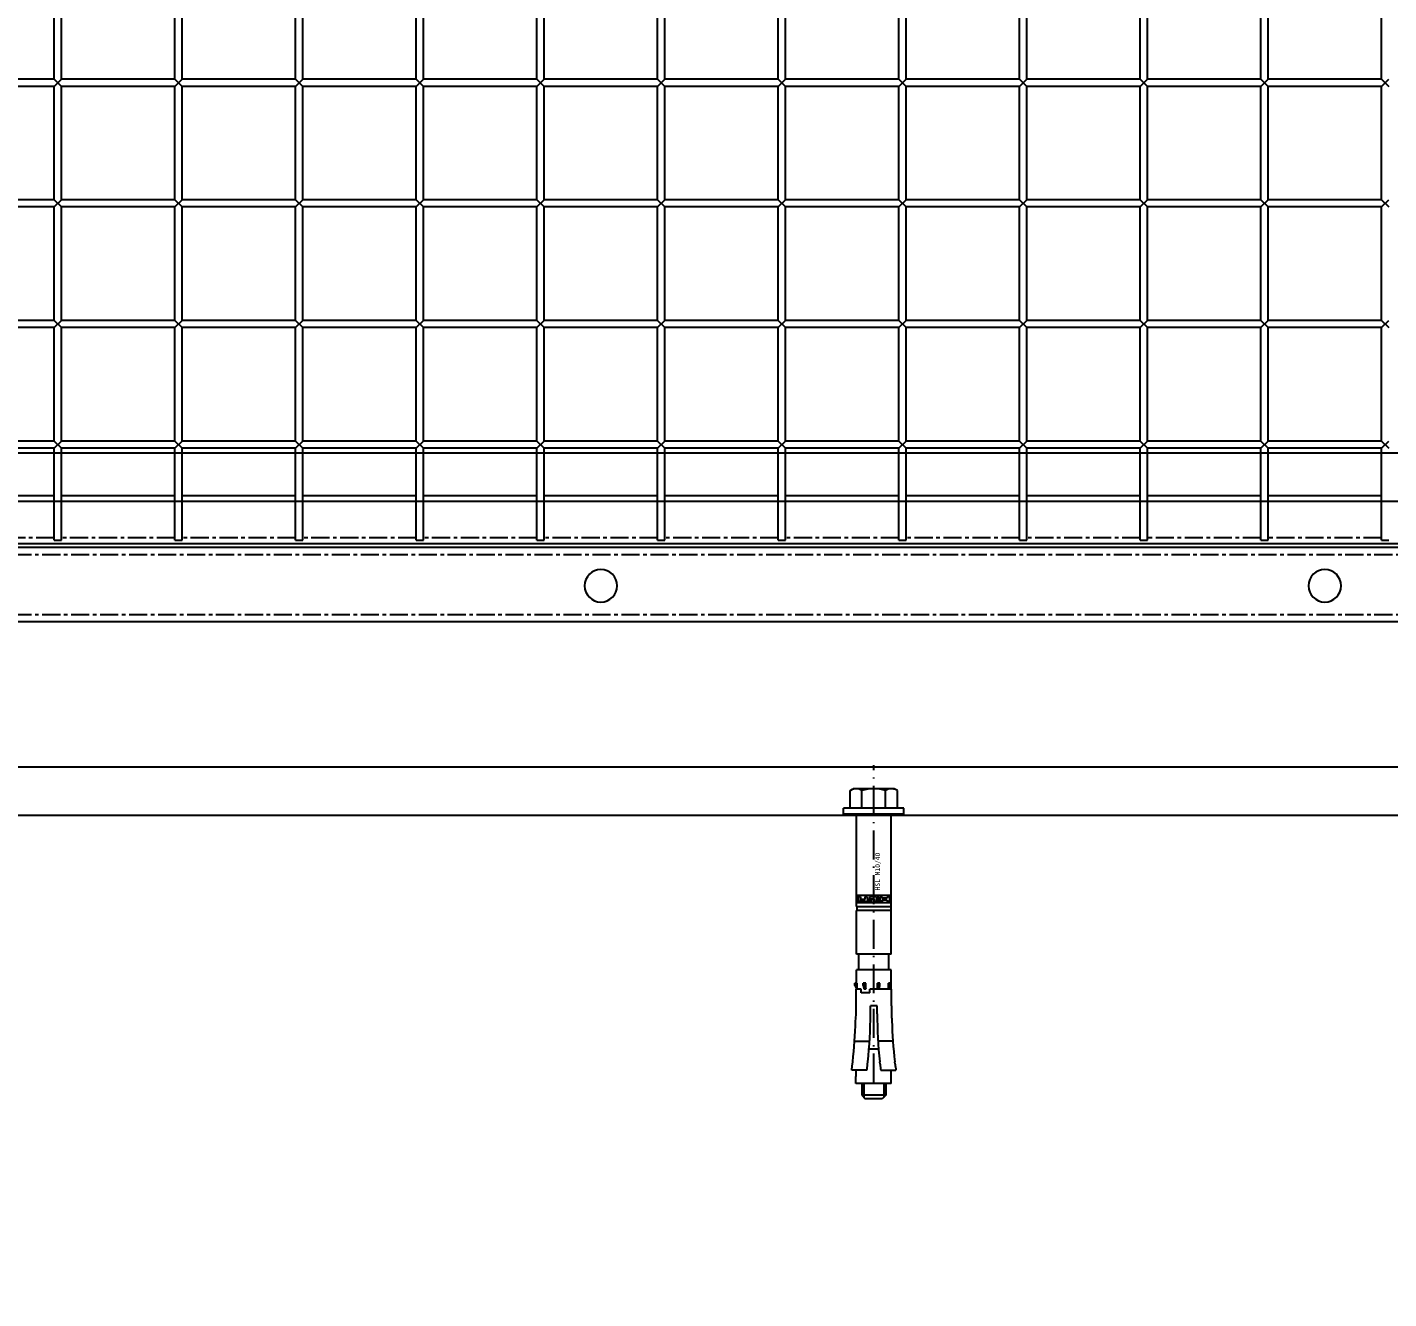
# Model space of a CAD drawing. Header units: millimetres. Extents: x -198529 to 244266, y -64 to 158464.
# Drawn here: x -172596 to -172032, y 94253 to 94780 of the extents above; entities that cross this region are included whole.
import ezdxf

# ---------------------------------------------------------------- set-up
doc = ezdxf.new("R2010")
doc.units = ezdxf.units.MM
doc.linetypes.add('ACAD_ISO10W100', pattern=[18.5, 12, -3, 0.5, -3])
doc.linetypes.add('CENTER', pattern=[12, 7.5, -1.5, 1.5, -1.5])
for name, color, linetype in [('0-DCC', 30, 'Continuous'), ('0-DCC-STRUC', 180, 'Continuous'), ('0-DCC-STRUC-T', 4, 'Continuous'), ('ANCHOR BOLTS', 4, 'Continuous'), ('COIL-BANK', 8, 'Continuous'), ('MITTELLINIEN', 3, 'ACAD_ISO10W100')]:
    doc.layers.add(name, color=color, linetype=linetype)
doc.styles.add('DIM_FONT', font='SIMPLEX', dxfattribs={"width": 0.7, "bigfont": 'GBCBIG'})
doc.dimstyles.new('DIM-1', dxfattribs={"dimtxt": 150, "dimasz": 100, "dimexe": 100, "dimexo": 100, "dimgap": 100, "dimtad": 1, "dimdec": 0, "dimzin": 12, "dimdsep": 46, "dimtxsty": 'DIM_FONT', "dimblk": 'ARCHTICK', "dimcen": 2.5, "dimclrd": 256, "dimclre": 256, "dimclrt": 256, "dimadec": 0, "dimazin": 3, "dimtfac": 1, "dimtdec": 0, "dimtix": 1, "dimtmove": 2, "dimatfit": 3, "dimfxl": 1, "dimlwd": -1, "dimlwe": -1, "dimarcsym": 0})

# ---------------------------------------------------------------- blocks, each defined once
blk = doc.blocks.new('_ArchTick')
at = {"color": 0, "linetype": 'ByBlock', "const_width": 0.4}
blk.add_lwpolyline([(-0.5, -0.5), (0.5, 0.5)], dxfattribs=at)
blk = doc.blocks.new('*D71')
at = {"layer": '0-DCC-STRUC-T', "transparency": 16777216}
for p, q in [((-173645.77, 94353.01), (-173645.77, 92462)), ((-166445.77, 94353.01), (-166445.77, 92462)), ((-173645.77, 92562), (-166445.77, 92562))]:
    blk.add_line(p, q, dxfattribs=at)
at = {"layer": 'Defpoints', "color": 0, "transparency": 16777216}
for p in [(-173645.77, 94453.01), (-166445.77, 94453.01), (-166445.77, 92562)]:
    blk.add_point(p, dxfattribs=at)
at = {"layer": '0-DCC-STRUC-T', "transparency": 16777216, "xscale": 100, "yscale": 100, "zscale": 100, "rotation": 180}
blk.add_blockref('_ArchTick', (-173645.77, 92562), dxfattribs=at)
at = {"layer": '0-DCC-STRUC-T', "transparency": 16777216, "xscale": 100, "yscale": 100, "zscale": 100}
blk.add_blockref('_ArchTick', (-166445.77, 92562), dxfattribs=at)
at = {"layer": '0-DCC-STRUC-T', "transparency": 16777216, "insert": (-170045.77, 92737), "char_height": 150, "attachment_point": 5, "style": 'DIM_FONT'}
blk.add_mtext('7200', dxfattribs=at)
blk = doc.blocks.new('*D74')
at = {"layer": '0-DCC-STRUC-T', "transparency": 16777216}
for p, q in [((-173645.77, 94353.01), (-173645.77, 93022)), ((-170045.54, 94353.01), (-170045.54, 93022)), ((-170045.54, 93122), (-173645.77, 93122))]:
    blk.add_line(p, q, dxfattribs=at)
at = {"layer": 'Defpoints', "color": 0, "transparency": 16777216}
for p in [(-173645.77, 94453.01), (-170045.54, 94453.01), (-173645.77, 93122)]:
    blk.add_point(p, dxfattribs=at)
at = {"layer": '0-DCC-STRUC-T', "transparency": 16777216, "xscale": 100, "yscale": 100, "zscale": 100, "rotation": 180}
blk.add_blockref('_ArchTick', (-173645.77, 93122), dxfattribs=at)
at = {"layer": '0-DCC-STRUC-T', "transparency": 16777216, "xscale": 100, "yscale": 100, "zscale": 100}
blk.add_blockref('_ArchTick', (-170045.54, 93122), dxfattribs=at)
at = {"layer": '0-DCC-STRUC-T', "transparency": 16777216, "insert": (-171845.65, 93297), "char_height": 150, "attachment_point": 5, "style": 'DIM_FONT'}
blk.add_mtext('3600', dxfattribs=at)
blk = doc.blocks.new('DCC2850x1800(右)')
at = {"color": 0, "linetype": 'Continuous'}
for p, q in [((64842.5, -74253.48), (64842.5, -74206.48)), ((64889.5, -74253.48), (64889.5, -74206.48)), ((64892.5, -74253.48), (64892.5, -74206.48)), ((64939.5, -74253.48), (64939.5, -74206.48)), ((64942.5, -74253.48), (64942.5, -74206.48)), ((64989.5, -74253.48), (64989.5, -74206.48)), ((64992.5, -74253.48), (64992.5, -74206.48)), ((65039.5, -74253.48), (65039.5, -74206.48)), ((65042.5, -74253.48), (65042.5, -74206.48)), ((65089.5, -74253.48), (65089.5, -74206.48)), ((65092.5, -74253.48), (65092.5, -74206.48)), ((65139.5, -74253.48), (65139.5, -74206.48)), ((65142.5, -74253.48), (65142.5, -74206.48)), ((65189.5, -74253.48), (65189.5, -74206.48)), ((65192.5, -74253.48), (65192.5, -74206.48)), ((65239.5, -74253.48), (65239.5, -74206.48)), ((65242.5, -74253.48), (65242.5, -74206.48)), ((65289.5, -74253.48), (65289.5, -74206.48)), ((65292.5, -74253.48), (65292.5, -74206.48)), ((65339.5, -74253.48), (65339.5, -74206.48)), ((65342.5, -74253.48), (65342.5, -74206.48)), ((65389.5, -74253.48), (65389.5, -74206.48)), ((65392.5, -74253.48), (65392.5, -74206.48)), ((64842.5, -74253.48), (64839.5, -74256.48)), ((64842.5, -74256.48), (64839.5, -74253.48)), ((64842.5, -74253.48), (64889.5, -74253.48)), ((64842.5, -74303.48), (64842.5, -74256.48)), ((64842.5, -74256.48), (64889.5, -74256.48)), ((64892.5, -74253.48), (64889.5, -74256.48)), ((64892.5, -74256.48), (64889.5, -74253.48)), ((64889.5, -74303.48), (64889.5, -74256.48)), ((64892.5, -74253.48), (64939.5, -74253.48)), ((64892.5, -74303.48), (64892.5, -74256.48)), ((64892.5, -74256.48), (64939.5, -74256.48)), ((64942.5, -74253.48), (64939.5, -74256.48)), ((64942.5, -74256.48), (64939.5, -74253.48)), ((64939.5, -74303.48), (64939.5, -74256.48)), ((64942.5, -74253.48), (64989.5, -74253.48)), ((64942.5, -74303.48), (64942.5, -74256.48)), ((64942.5, -74256.48), (64989.5, -74256.48)), ((64992.5, -74253.48), (64989.5, -74256.48)), ((64992.5, -74256.48), (64989.5, -74253.48)), ((64989.5, -74303.48), (64989.5, -74256.48)), ((64992.5, -74253.48), (65039.5, -74253.48)), ((64992.5, -74303.48), (64992.5, -74256.48)), ((64992.5, -74256.48), (65039.5, -74256.48)), ((65042.5, -74253.48), (65039.5, -74256.48)), ((65042.5, -74256.48), (65039.5, -74253.48)), ((65039.5, -74303.48), (65039.5, -74256.48)), ((65042.5, -74253.48), (65089.5, -74253.48)), ((65042.5, -74303.48), (65042.5, -74256.48)), ((65042.5, -74256.48), (65089.5, -74256.48)), ((65092.5, -74253.48), (65089.5, -74256.48)), ((65092.5, -74256.48), (65089.5, -74253.48)), ((65089.5, -74303.48), (65089.5, -74256.48)), ((65092.5, -74253.48), (65139.5, -74253.48)), ((65092.5, -74303.48), (65092.5, -74256.48)), ((65092.5, -74256.48), (65139.5, -74256.48)), ((65142.5, -74253.48), (65139.5, -74256.48)), ((65142.5, -74256.48), (65139.5, -74253.48)), ((65139.5, -74303.48), (65139.5, -74256.48)), ((65142.5, -74253.48), (65189.5, -74253.48)), ((65142.5, -74303.48), (65142.5, -74256.48)), ((65142.5, -74256.48), (65189.5, -74256.48)), ((65192.5, -74253.48), (65189.5, -74256.48)), ((65192.5, -74256.48), (65189.5, -74253.48)), ((65189.5, -74303.48), (65189.5, -74256.48)), ((65192.5, -74253.48), (65239.5, -74253.48)), ((65192.5, -74303.48), (65192.5, -74256.48)), ((65192.5, -74256.48), (65239.5, -74256.48)), ((65242.5, -74253.48), (65239.5, -74256.48)), ((65242.5, -74256.48), (65239.5, -74253.48)), ((65239.5, -74303.48), (65239.5, -74256.48)), ((65242.5, -74253.48), (65289.5, -74253.48)), ((65242.5, -74303.48), (65242.5, -74256.48)), ((65242.5, -74256.48), (65289.5, -74256.48)), ((65292.5, -74253.48), (65289.5, -74256.48)), ((65292.5, -74256.48), (65289.5, -74253.48)), ((65289.5, -74303.48), (65289.5, -74256.48)), ((65292.5, -74253.48), (65339.5, -74253.48)), ((65292.5, -74303.48), (65292.5, -74256.48)), ((65292.5, -74256.48), (65339.5, -74256.48)), ((65342.5, -74253.48), (65339.5, -74256.48)), ((65342.5, -74256.48), (65339.5, -74253.48)), ((65339.5, -74303.48), (65339.5, -74256.48)), ((65342.5, -74253.48), (65389.5, -74253.48)), ((65342.5, -74303.48), (65342.5, -74256.48)), ((65342.5, -74256.48), (65389.5, -74256.48)), ((65392.5, -74253.48), (65389.5, -74256.48)), ((65392.5, -74256.48), (65389.5, -74253.48)), ((65389.5, -74303.48), (65389.5, -74256.48)), ((65392.5, -74253.48), (65439.5, -74253.48)), ((65392.5, -74303.48), (65392.5, -74256.48)), ((65392.5, -74256.48), (65439.5, -74256.48)), ((64842.5, -74303.48), (64839.5, -74306.48)), ((64842.5, -74306.48), (64839.5, -74303.48)), ((64842.5, -74303.48), (64889.5, -74303.48)), ((64842.5, -74306.48), (64889.5, -74306.48)), ((64842.5, -74353.48), (64842.5, -74306.48)), ((64892.5, -74303.48), (64889.5, -74306.48)), ((64892.5, -74306.48), (64889.5, -74303.48)), ((64889.5, -74353.48), (64889.5, -74306.48)), ((64892.5, -74303.48), (64939.5, -74303.48)), ((64892.5, -74306.48), (64939.5, -74306.48)), ((64892.5, -74353.48), (64892.5, -74306.48)), ((64942.5, -74303.48), (64939.5, -74306.48)), ((64942.5, -74306.48), (64939.5, -74303.48)), ((64939.5, -74353.48), (64939.5, -74306.48)), ((64942.5, -74303.48), (64989.5, -74303.48)), ((64942.5, -74306.48), (64989.5, -74306.48)), ((64942.5, -74353.48), (64942.5, -74306.48)), ((64992.5, -74303.48), (64989.5, -74306.48)), ((64992.5, -74306.48), (64989.5, -74303.48)), ((64989.5, -74353.48), (64989.5, -74306.48)), ((64992.5, -74303.48), (65039.5, -74303.48)), ((64992.5, -74353.48), (64992.5, -74306.48)), ((64992.5, -74306.48), (65039.5, -74306.48)), ((65042.5, -74303.48), (65039.5, -74306.48)), ((65042.5, -74306.48), (65039.5, -74303.48)), ((65039.5, -74353.48), (65039.5, -74306.48)), ((65042.5, -74303.48), (65089.5, -74303.48)), ((65042.5, -74353.48), (65042.5, -74306.48)), ((65042.5, -74306.48), (65089.5, -74306.48)), ((65092.5, -74303.48), (65089.5, -74306.48)), ((65092.5, -74306.48), (65089.5, -74303.48)), ((65089.5, -74353.48), (65089.5, -74306.48)), ((65092.5, -74303.48), (65139.5, -74303.48)), ((65092.5, -74353.48), (65092.5, -74306.48)), ((65092.5, -74306.48), (65139.5, -74306.48)), ((65142.5, -74303.48), (65139.5, -74306.48)), ((65142.5, -74306.48), (65139.5, -74303.48)), ((65139.5, -74353.48), (65139.5, -74306.48)), ((65142.5, -74303.48), (65189.5, -74303.48)), ((65142.5, -74353.48), (65142.5, -74306.48)), ((65142.5, -74306.48), (65189.5, -74306.48)), ((65192.5, -74303.48), (65189.5, -74306.48)), ((65192.5, -74306.48), (65189.5, -74303.48)), ((65189.5, -74353.48), (65189.5, -74306.48)), ((65192.5, -74303.48), (65239.5, -74303.48)), ((65192.5, -74353.48), (65192.5, -74306.48)), ((65192.5, -74306.48), (65239.5, -74306.48)), ((65242.5, -74303.48), (65239.5, -74306.48)), ((65242.5, -74306.48), (65239.5, -74303.48)), ((65239.5, -74353.48), (65239.5, -74306.48)), ((65242.5, -74303.48), (65289.5, -74303.48)), ((65242.5, -74353.48), (65242.5, -74306.48)), ((65242.5, -74306.48), (65289.5, -74306.48)), ((65292.5, -74303.48), (65289.5, -74306.48)), ((65292.5, -74306.48), (65289.5, -74303.48)), ((65289.5, -74353.48), (65289.5, -74306.48)), ((65292.5, -74303.48), (65339.5, -74303.48)), ((65292.5, -74353.48), (65292.5, -74306.48)), ((65292.5, -74306.48), (65339.5, -74306.48)), ((65342.5, -74303.48), (65339.5, -74306.48)), ((65342.5, -74306.48), (65339.5, -74303.48)), ((65339.5, -74353.48), (65339.5, -74306.48)), ((65342.5, -74303.48), (65389.5, -74303.48)), ((65342.5, -74353.48), (65342.5, -74306.48)), ((65342.5, -74306.48), (65389.5, -74306.48)), ((65392.5, -74303.48), (65389.5, -74306.48)), ((65392.5, -74306.48), (65389.5, -74303.48)), ((65389.5, -74353.48), (65389.5, -74306.48)), ((65392.5, -74303.48), (65439.5, -74303.48)), ((65392.5, -74353.48), (65392.5, -74306.48)), ((65392.5, -74306.48), (65439.5, -74306.48)), ((64842.5, -74353.48), (64839.5, -74356.48)), ((64842.5, -74356.48), (64839.5, -74353.48)), ((64842.5, -74353.48), (64889.5, -74353.48)), ((64842.5, -74356.48), (64889.5, -74356.48)), ((64842.5, -74403.48), (64842.5, -74356.48)), ((64892.5, -74353.48), (64889.5, -74356.48)), ((64892.5, -74356.48), (64889.5, -74353.48)), ((64889.5, -74403.48), (64889.5, -74356.48)), ((64892.5, -74353.48), (64939.5, -74353.48)), ((64892.5, -74356.48), (64939.5, -74356.48)), ((64892.5, -74403.48), (64892.5, -74356.48)), ((64942.5, -74353.48), (64939.5, -74356.48)), ((64942.5, -74356.48), (64939.5, -74353.48)), ((64939.5, -74403.48), (64939.5, -74356.48)), ((64942.5, -74353.48), (64989.5, -74353.48)), ((64942.5, -74356.48), (64989.5, -74356.48)), ((64942.5, -74403.48), (64942.5, -74356.48)), ((64992.5, -74353.48), (64989.5, -74356.48)), ((64992.5, -74356.48), (64989.5, -74353.48)), ((64989.5, -74403.48), (64989.5, -74356.48)), ((64992.5, -74353.48), (65039.5, -74353.48)), ((64992.5, -74403.48), (64992.5, -74356.48)), ((64992.5, -74356.48), (65039.5, -74356.48)), ((65042.5, -74353.48), (65039.5, -74356.48)), ((65042.5, -74356.48), (65039.5, -74353.48)), ((65039.5, -74403.48), (65039.5, -74356.48)), ((65042.5, -74353.48), (65089.5, -74353.48)), ((65042.5, -74403.48), (65042.5, -74356.48)), ((65042.5, -74356.48), (65089.5, -74356.48)), ((65092.5, -74353.48), (65089.5, -74356.48)), ((65092.5, -74356.48), (65089.5, -74353.48)), ((65089.5, -74403.48), (65089.5, -74356.48)), ((65092.5, -74353.48), (65139.5, -74353.48)), ((65092.5, -74403.48), (65092.5, -74356.48)), ((65092.5, -74356.48), (65139.5, -74356.48)), ((65142.5, -74353.48), (65139.5, -74356.48)), ((65142.5, -74356.48), (65139.5, -74353.48)), ((65139.5, -74403.48), (65139.5, -74356.48)), ((65142.5, -74353.48), (65189.5, -74353.48)), ((65142.5, -74403.48), (65142.5, -74356.48)), ((65142.5, -74356.48), (65189.5, -74356.48)), ((65192.5, -74353.48), (65189.5, -74356.48)), ((65192.5, -74356.48), (65189.5, -74353.48)), ((65189.5, -74403.48), (65189.5, -74356.48)), ((65192.5, -74353.48), (65239.5, -74353.48)), ((65192.5, -74403.48), (65192.5, -74356.48)), ((65192.5, -74356.48), (65239.5, -74356.48)), ((65242.5, -74353.48), (65239.5, -74356.48)), ((65242.5, -74356.48), (65239.5, -74353.48)), ((65239.5, -74403.48), (65239.5, -74356.48)), ((65242.5, -74353.48), (65289.5, -74353.48)), ((65242.5, -74403.48), (65242.5, -74356.48)), ((65242.5, -74356.48), (65289.5, -74356.48)), ((65292.5, -74353.48), (65289.5, -74356.48)), ((65292.5, -74356.48), (65289.5, -74353.48)), ((65289.5, -74403.48), (65289.5, -74356.48)), ((65292.5, -74353.48), (65339.5, -74353.48)), ((65292.5, -74403.48), (65292.5, -74356.48)), ((65292.5, -74356.48), (65339.5, -74356.48)), ((65342.5, -74353.48), (65339.5, -74356.48)), ((65342.5, -74356.48), (65339.5, -74353.48)), ((65339.5, -74403.48), (65339.5, -74356.48)), ((65342.5, -74353.48), (65389.5, -74353.48)), ((65342.5, -74403.48), (65342.5, -74356.48)), ((65342.5, -74356.48), (65389.5, -74356.48)), ((65392.5, -74353.48), (65389.5, -74356.48)), ((65392.5, -74356.48), (65389.5, -74353.48)), ((65389.5, -74403.48), (65389.5, -74356.48)), ((65392.5, -74353.48), (65439.5, -74353.48)), ((65392.5, -74403.48), (65392.5, -74356.48)), ((65392.5, -74356.48), (65439.5, -74356.48)), ((64842.5, -74403.48), (64839.5, -74406.48)), ((64842.5, -74406.48), (64839.5, -74403.48)), ((64842.5, -74403.48), (64889.5, -74403.48)), ((64892.5, -74403.48), (64889.5, -74406.48)), ((64892.5, -74406.48), (64889.5, -74403.48)), ((64892.5, -74403.48), (64939.5, -74403.48)), ((64942.5, -74403.48), (64939.5, -74406.48)), ((64942.5, -74406.48), (64939.5, -74403.48)), ((64942.5, -74403.48), (64989.5, -74403.48)), ((64992.5, -74403.48), (64989.5, -74406.48)), ((64992.5, -74406.48), (64989.5, -74403.48)), ((64992.5, -74403.48), (65039.5, -74403.48)), ((65042.5, -74403.48), (65039.5, -74406.48)), ((65042.5, -74406.48), (65039.5, -74403.48)), ((65042.5, -74403.48), (65089.5, -74403.48)), ((65092.5, -74403.48), (65089.5, -74406.48)), ((65092.5, -74406.48), (65089.5, -74403.48)), ((65092.5, -74403.48), (65139.5, -74403.48)), ((65142.5, -74403.48), (65139.5, -74406.48)), ((65142.5, -74406.48), (65139.5, -74403.48)), ((65142.5, -74403.48), (65189.5, -74403.48)), ((65192.5, -74403.48), (65189.5, -74406.48)), ((65192.5, -74406.48), (65189.5, -74403.48)), ((65192.5, -74403.48), (65239.5, -74403.48)), ((65242.5, -74403.48), (65239.5, -74406.48)), ((65242.5, -74406.48), (65239.5, -74403.48)), ((65242.5, -74403.48), (65289.5, -74403.48)), ((65292.5, -74403.48), (65289.5, -74406.48)), ((65292.5, -74406.48), (65289.5, -74403.48)), ((65292.5, -74403.48), (65339.5, -74403.48)), ((65342.5, -74403.48), (65339.5, -74406.48)), ((65342.5, -74406.48), (65339.5, -74403.48)), ((65342.5, -74403.48), (65389.5, -74403.48)), ((65392.5, -74403.48), (65389.5, -74406.48)), ((65392.5, -74406.48), (65389.5, -74403.48)), ((65392.5, -74403.48), (65439.5, -74403.48)), ((64842.5, -74406.48), (64889.5, -74406.48)), ((64842.5, -74444.58), (64842.5, -74406.48)), ((64889.5, -74444.58), (64889.5, -74406.48)), ((64892.5, -74406.48), (64939.5, -74406.48)), ((64892.5, -74444.58), (64892.5, -74406.48)), ((64939.5, -74444.58), (64939.5, -74406.48)), ((64942.5, -74406.48), (64989.5, -74406.48)), ((64942.5, -74444.58), (64942.5, -74406.48)), ((64989.5, -74444.58), (64989.5, -74406.48)), ((64992.5, -74444.58), (64992.5, -74406.48)), ((64992.5, -74406.48), (65039.5, -74406.48)), ((65039.5, -74444.58), (65039.5, -74406.48)), ((65042.5, -74444.58), (65042.5, -74406.48)), ((65042.5, -74406.48), (65089.5, -74406.48)), ((65089.5, -74444.58), (65089.5, -74406.48)), ((65092.5, -74444.58), (65092.5, -74406.48)), ((65092.5, -74406.48), (65139.5, -74406.48)), ((65139.5, -74444.58), (65139.5, -74406.48)), ((65142.5, -74444.58), (65142.5, -74406.48)), ((65142.5, -74406.48), (65189.5, -74406.48)), ((65189.5, -74444.58), (65189.5, -74406.48)), ((65192.5, -74444.58), (65192.5, -74406.48)), ((65192.5, -74406.48), (65239.5, -74406.48)), ((65239.5, -74444.58), (65239.5, -74406.48)), ((65242.5, -74444.58), (65242.5, -74406.48)), ((65242.5, -74406.48), (65289.5, -74406.48)), ((65289.5, -74444.58), (65289.5, -74406.48)), ((65292.5, -74444.58), (65292.5, -74406.48)), ((65292.5, -74406.48), (65339.5, -74406.48)), ((65339.5, -74444.58), (65339.5, -74406.48)), ((65342.5, -74444.58), (65342.5, -74406.48)), ((65342.5, -74406.48), (65389.5, -74406.48)), ((65389.5, -74444.58), (65389.5, -74406.48)), ((65392.5, -74444.58), (65392.5, -74406.48)), ((65392.5, -74406.48), (65439.5, -74406.48)), ((64889.5, -74426.08), (64842.5, -74426.08)), ((64939.5, -74426.08), (64892.5, -74426.08)), ((64989.5, -74426.08), (64942.5, -74426.08)), ((65039.5, -74426.08), (64992.5, -74426.08)), ((65089.5, -74426.08), (65042.5, -74426.08)), ((65139.5, -74426.08), (65092.5, -74426.08)), ((65189.5, -74426.08), (65142.5, -74426.08)), ((65239.5, -74426.08), (65192.5, -74426.08)), ((65289.5, -74426.08), (65242.5, -74426.08)), ((65339.5, -74426.08), (65292.5, -74426.08)), ((65389.5, -74426.08), (65342.5, -74426.08)), ((65439.5, -74426.08), (65392.5, -74426.08)), ((62966, -74446.08), (65616, -74446.08)), ((62966, -74447.58), (65613, -74447.58)), ((64842.5, -74444.58), (64839.5, -74444.58)), ((64892.5, -74444.58), (64889.5, -74444.58)), ((64942.5, -74444.58), (64939.5, -74444.58)), ((64992.5, -74444.58), (64989.5, -74444.58)), ((65042.5, -74444.58), (65039.5, -74444.58)), ((65092.5, -74444.58), (65089.5, -74444.58)), ((65142.5, -74444.58), (65139.5, -74444.58)), ((65192.5, -74444.58), (65189.5, -74444.58)), ((65242.5, -74444.58), (65239.5, -74444.58)), ((65292.5, -74444.58), (65289.5, -74444.58)), ((65342.5, -74444.58), (65339.5, -74444.58)), ((65392.5, -74444.58), (65389.5, -74444.58)), ((62966, -74478.48), (65614.5, -74478.48))]:
    blk.add_line(p, q, dxfattribs=at)
at = {"color": 0, "linetype": 'CENTER'}
for p, q in [((64842.5, -74443.58), (64889.5, -74443.58)), ((64892.5, -74443.58), (64939.5, -74443.58)), ((64942.5, -74443.58), (64989.5, -74443.58)), ((64992.5, -74443.58), (65039.5, -74443.58)), ((65042.5, -74443.58), (65089.5, -74443.58)), ((65092.5, -74443.58), (65139.5, -74443.58)), ((65142.5, -74443.58), (65189.5, -74443.58)), ((65192.5, -74443.58), (65239.5, -74443.58)), ((65242.5, -74443.58), (65289.5, -74443.58)), ((65292.5, -74443.58), (65339.5, -74443.58)), ((65342.5, -74443.58), (65389.5, -74443.58)), ((65392.5, -74443.58), (65439.5, -74443.58)), ((62966, -74450.58), (65614.5, -74450.58)), ((62966, -74475.48), (65614.5, -74475.48))]:
    blk.add_line(p, q, dxfattribs=at)
at = {"color": 0, "linetype": 'Continuous'}
for centre in [(64866, -74463.48), (65166, -74463.48)]:
    blk.add_circle(centre, 6.75, dxfattribs=at)
blk = doc.blocks.new('H10_40')
for p, q in [((0, -12.5), (0, 12.5)), ((0, 12.5), (2.5, 12.5)), ((2.5, -12.5), (2.5, 12.5)), ((-111.6, -7.21), (-111.6, 7.46)), ((-111.6, 7.46), (-108.8, 7.46)), ((-106.08, 2.88), (-106.08, 9.15)), ((-103.59, 8.83), (-102.63, 8.72)), ((-94.15, 7.92), (-94.15, 1.77)), ((-79.42, 7.33), (-72.58, 7.33)), ((-71.07, 7.9), (-72.58, 7.05)), ((-71.07, 7.7), (-72.58, 6.86)), ((-72.58, 5.25), (-72.58, 7.33)), ((-72.58, 7.21), (-72.3, 7.21)), ((-72.58, 6.86), (-70.08, 6.86)), ((-71.07, 7.9), (-70.08, 7.9)), ((-71.07, 7.7), (-71.07, 7.9)), ((-71.07, 7.7), (-70.08, 7.7)), ((-70.08, 6.86), (-70.08, 7.9)), ((-70.08, 7.21), (-64.5, 7.21)), ((-64.5, -7.21), (-64.5, 7.21)), ((-64.5, 6.17), (-58, 6.17)), ((-58, 7.21), (-40, 7.21)), ((-58, -7.21), (-58, 7.21)), ((-40, -7.21), (-40, 7.21)), ((-38.33, 7.01), (-40, 7.01)), ((-38.33, 7.21), (0, 7.21)), ((-38.33, 7.21), (-38.33, -7.21)), ((2.5, 9.81), (9.74, 9.81)), ((9.74, 9.81), (10.5, 8.5)), ((10.5, -8.5), (10.5, 8.5)), ((-116.54, 5), (-118, 3.54)), ((-118, -3.54), (-118, 3.54)), ((-111.6, 4.11), (-117.44, 4.11)), ((-111.6, 5), (-116.54, 5)), ((-116.54, -5), (-116.54, 5)), ((-103.66, 2.59), (-102.62, 2.48)), ((-97.43, -1.79), (-97.43, 1.79)), ((-82.75, 1.41), (-79.42, 1.41)), ((-79.42, -1.41), (-79.42, 1.41)), ((-74, 1.65), (-74, 5.25)), ((-74, 5.25), (-72.58, 5.25)), ((-74, 1.65), (-72.58, 1.65)), ((-71.07, 4.36), (-72.58, 3.92)), ((-72.58, 3.27), (-72.58, 3.92)), ((-71.07, 3.71), (-72.58, 3.27)), ((-72.58, 3.27), (-70.08, 3.27)), ((-72.58, -7.21), (-72.58, 1.65)), ((-71.07, 4.36), (-70.08, 4.36)), ((-71.07, 3.71), (-71.07, 4.36)), ((-71.07, 3.71), (-70.08, 3.71)), ((-70.08, 3.27), (-70.08, 4.36)), ((0, 0), (0, 0)), ((2.5, 4.91), (9.74, 4.91)), ((-116.54, -5), (-118, -3.54)), ((-111.6, -4.11), (-117.44, -4.11)), ((-111.6, -5), (-116.54, -5)), ((-106.08, -2.88), (-106.08, -9.15)), ((-103.66, -2.59), (-102.62, -2.48)), ((-94.15, -7.92), (-94.15, -1.77)), ((-82.75, -1.41), (-79.42, -1.41)), ((-72.58, -1.5), (-70.08, -1.5)), ((-72.58, -1.5), (-71.07, -1.73)), ((-72.58, -2.23), (-71.07, -2.45)), ((-71.07, -1.73), (-70.08, -1.73)), ((-71.07, -2.45), (-71.07, -1.73)), ((-71.07, -2.45), (-70.08, -2.45)), ((-70.08, -2.45), (-70.08, -1.5)), ((2.5, -4.91), (9.74, -4.91)), ((-111.6, -7.21), (-108.8, -7.21)), ((-103.59, -8.83), (-102.63, -8.72)), ((-79.42, -7.33), (-72.58, -7.33)), ((-72.58, -6.05), (-71.07, -6.81)), ((-72.58, -6.05), (-70.08, -6.05)), ((-72.58, -6.42), (-71.07, -7.18)), ((-72.58, -7.21), (-64.5, -7.21)), ((-71.07, -6.81), (-70.08, -6.81)), ((-71.07, -7.18), (-71.07, -6.81)), ((-71.07, -7.18), (-70.08, -7.18)), ((-70.08, -7.18), (-70.08, -6.05)), ((-64.5, -6.17), (-58, -6.17)), ((-58, -7.21), (-40, -7.21)), ((-38.33, -7.01), (-40, -7.01)), ((-38.33, -7.21), (0, -7.21)), ((2.5, -9.81), (9.74, -9.81)), ((9.74, -9.81), (10.5, -8.5)), ((0, -12.5), (2.5, -12.5))]:
    blk.add_line(p, q)
at = {"color": 1}
for p, q in [((-36.74, -6.99), (-36.74, 6.99)), ((-33.73, 6.99), (-36.74, 6.99)), ((-36.24, 5.54), (-36.24, 6.49)), ((-34.23, 6.49), (-36.24, 6.49)), ((-34.23, 5.54), (-34.23, 6.49)), ((-33.96, 7.22), (-33.92, 7.24)), ((-33.73, -6.99), (-33.73, 6.99)), ((-34.23, 5.54), (-36.24, 5.54)), ((-36.24, 1.12), (-36.24, 5.25)), ((-35.41, 5.25), (-36.24, 5.25)), ((-35.41, 1.12), (-36.24, 1.12)), ((-35.41, 3.66), (-35.41, 5.25)), ((-34.23, 3.66), (-35.41, 3.66)), ((-34.23, 2.71), (-35.41, 2.71)), ((-35.41, 1.12), (-35.41, 2.71)), ((-34.23, 1.77), (-35.06, 1.77)), ((-35.06, 1.77), (-35.06, -0.12)), ((-34.23, 2.71), (-34.23, 3.66)), ((-34.23, -1.06), (-34.23, 1.77)), ((-36.24, -1.06), (-36.24, -0.12)), ((-35.06, -0.12), (-36.24, -0.12)), ((-34.23, -1.06), (-36.24, -1.06)), ((-36.24, -2.3), (-36.24, -1.36)), ((-34.23, -1.36), (-36.24, -1.36)), ((-34.23, -2.3), (-36.24, -2.3)), ((-34.23, -2.59), (-36.24, -2.59)), ((-36.24, -3.54), (-36.24, -2.59)), ((-35.65, -3.54), (-36.24, -3.54)), ((-36.24, -6.49), (-36.24, -5.54)), ((-35.65, -5.54), (-36.24, -5.54)), ((-35.65, -5.54), (-35.65, -3.54)), ((-34.82, -3.54), (-34.23, -3.54)), ((-34.82, -5.54), (-34.82, -3.54)), ((-34.23, -5.54), (-34.82, -5.54)), ((-34.23, -2.3), (-34.23, -1.36)), ((-34.23, -3.54), (-34.23, -2.59)), ((-34.23, -6.49), (-34.23, -5.54)), ((-33.73, -6.99), (-36.74, -6.99)), ((-34.23, -6.49), (-36.24, -6.49))]:
    blk.add_line(p, q, dxfattribs=at)
for centre, radius, start, end in [((-108.8, -21.29), 28.75, 84.5741, 90), ((-81.08, 192.63), 185.17, 262.2409, 263.019), ((-81.08, 192.63), 185.17, 263.317, 268.5899), ((-81.08, 57.09), 49.79, 264.7484, 271.9185), ((6.2, 7.35), 4.3, 325.4349, 30), ((-82.41, 192.63), 191.23, 262.8882, 263.6179), ((-82.41, 192.63), 191.23, 263.934, 269.8976), ((-5.74, 0), 16.24, 342.412, 17.588), ((-82.41, -192.63), 191.23, 96.3821, 97.1118), ((-82.41, -192.63), 191.23, 90.1024, 96.066), ((6.2, -7.35), 4.3, 330, 34.5651), ((-108.8, 21.54), 28.75, 270, 275.4259), ((-81.08, -192.63), 185.17, 96.981, 97.7591), ((-81.08, -192.63), 185.17, 91.4101, 96.683), ((-81.08, -57.09), 49.79, 88.0815, 95.2516)]:
    blk.add_arc(centre, radius, start, end)
at = {"layer": 'MITTELLINIEN', "color": 8}
blk.add_line((-111.26, 0), (20.25, 0), dxfattribs=at)
at = {"color": 1}
blk.add_text('HSL M10/40', height=2, dxfattribs=at).set_placement((-31.61, -2.56))

msp = doc.modelspace()

# ---------------------------------------------------------------- linework, layer by layer
at = {"layer": '0-DCC-STRUC'}
for points in [[(-173020.77, 94453.01), (-170145.77, 94453.01), (-170145.77, 94603.01), (-173020.77, 94603.01)], [(-173020.77, 94473.01), (-170145.77, 94473.01), (-170145.77, 94583.01), (-173020.77, 94583.01)]]:
    msp.add_lwpolyline(points, close=True, dxfattribs=at)
at = {"layer": 'COIL-BANK'}
msp.add_line((-177942.31, 94453.01), (-138929, 94453.01), dxfattribs=at)

# ---------------------------------------------------------------- block references
at = {"layer": '0-DCC', "xscale": -1}
msp.add_blockref('DCC2850x1800(右)', (-107192.77, 169011.49), dxfattribs=at)
at = {"layer": 'ANCHOR BOLTS', "rotation": 90}
msp.add_blockref('H10_40', (-172245.68, 94453.37), dxfattribs=at)

# ---------------------------------------------------------------- dimensions: what is measured, and where the dimension line sits
at = {"layer": '0-DCC-STRUC-T'}
dim = msp.add_linear_dim(base=(-166445.77, 92562), p1=(-173645.77, 94453.01), p2=(-166445.77, 94453.01), dimstyle='DIM-1', dxfattribs=at)
dim.commit()
dim.dimension.update_dxf_attribs({"geometry": '*D71', "text_midpoint": (-170045.77, 92737)})
dim = msp.add_linear_dim(base=(-173645.77, 93122), p1=(-170045.54, 94453.01), p2=(-173645.77, 94453.01), angle=180, dimstyle='DIM-1', dxfattribs=at)
dim.commit()
dim.dimension.update_dxf_attribs({"geometry": '*D74', "text_midpoint": (-171845.65, 93297)})

doc.saveas('drawing.dxf')
